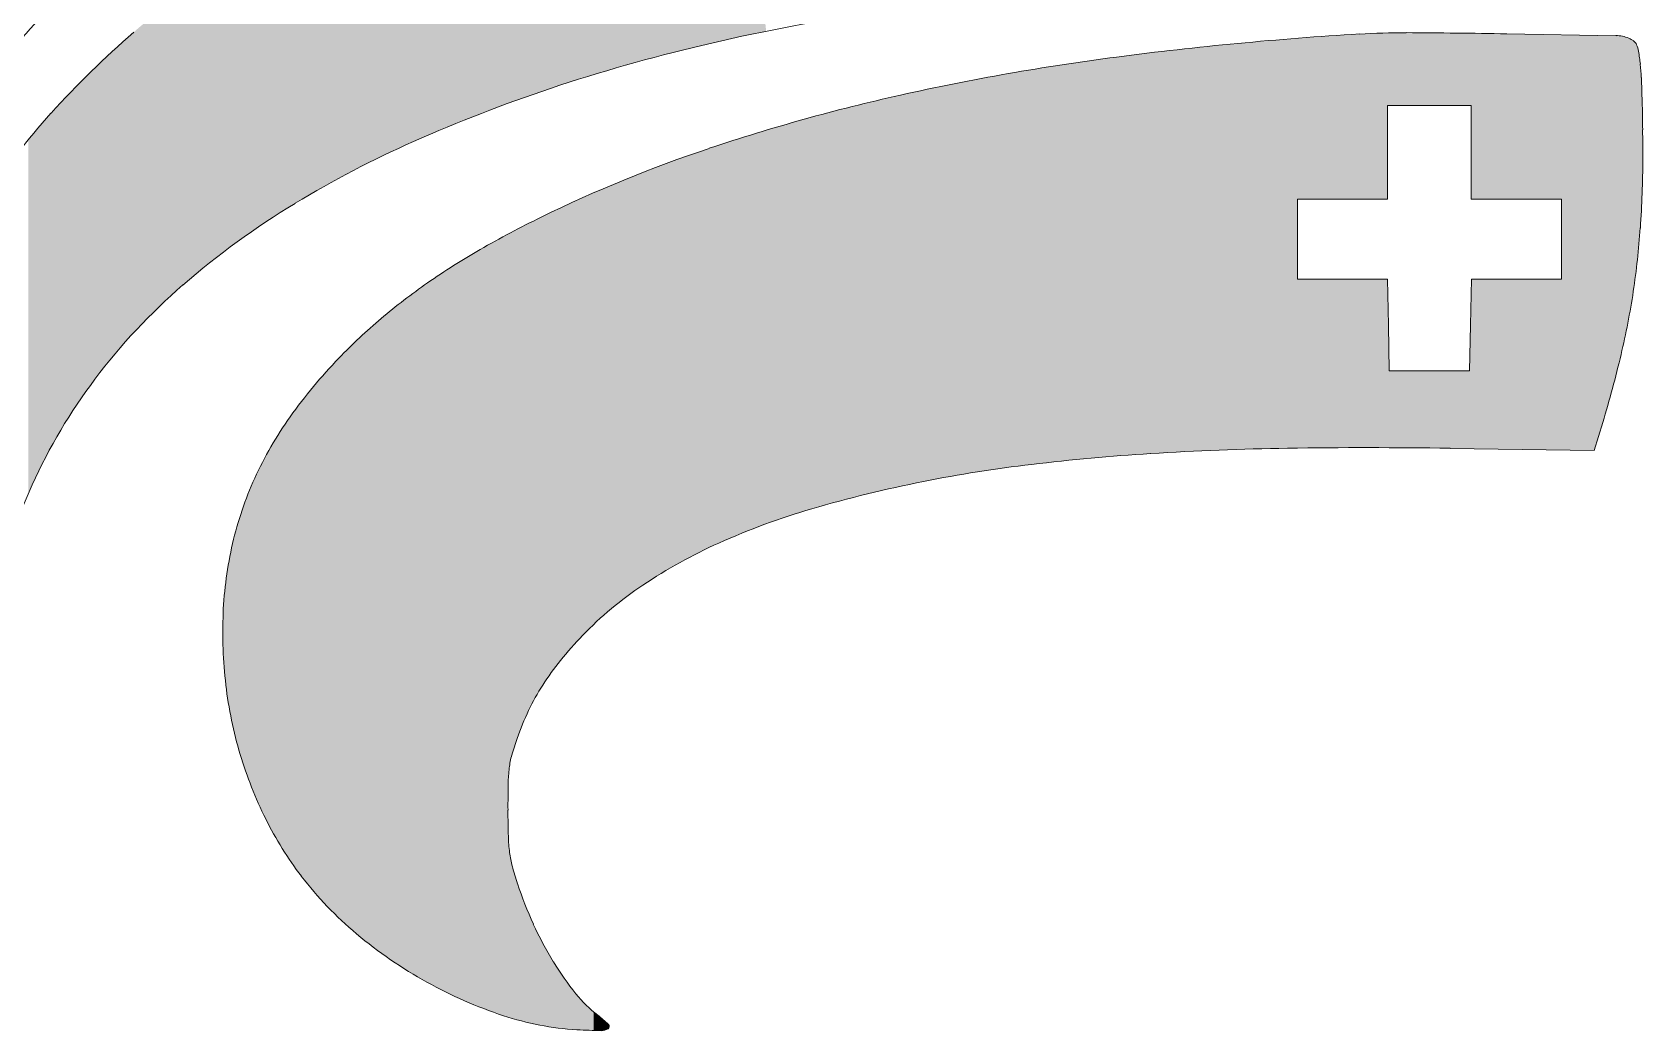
# Model space of a CAD drawing. Extents: x -1907 to 937, y -179 to 966.
# Drawn here: x 414.23 to 425.84, y 100.52 to 107.71 of the extents above; entities that cross this region are included whole.
import ezdxf

# ---------------------------------------------------------------- set-up
doc = ezdxf.new("R2010")
doc.units = 0
doc.layers.get('0').update_dxf_attribs({"lineweight": 13})
doc.layers.add('G-XREF-____-OTLN', color=7, linetype='Continuous', lineweight=13)

# ---------------------------------------------------------------- blocks, each defined once
blk = doc.blocks.new('Blockreferenz-A0UJ280QXE')
at = {"layer": 'G-XREF-____-OTLN', "color": 242, "linetype": 'ByBlock', "lineweight": -2, "ltscale": 0.13, "true_color": 0xe50029}
for p, q in [((425.644, 107.689), (424.855, 107.703)), ((423.998, 106.512), (423.998, 107.186)), ((423.998, 107.186), (424.6, 107.186)), ((424.6, 107.186), (424.6, 106.512)), ((423.348, 105.935), (423.348, 106.512)), ((423.348, 106.512), (423.998, 106.512)), ((424.6, 106.512), (425.25, 106.512)), ((425.25, 106.512), (425.25, 105.935)), ((423.997, 105.935), (423.348, 105.935)), ((424.004, 105.604), (423.997, 105.935)), ((424.601, 105.935), (424.595, 105.604)), ((425.25, 105.935), (424.601, 105.935)), ((424.01, 105.273), (424.004, 105.604)), ((424.595, 105.604), (424.588, 105.273)), ((424.588, 105.273), (424.01, 105.273)), ((425.487, 104.7), (425.548, 104.902)), ((424.448, 104.715), (425.487, 104.7))]:
    blk.add_line(p, q, dxfattribs=at)
for centre, major_axis, end_param in [((420.1, 102.46), (-5.587, 5.594), 0.088022), ((422.517, 92.941), (-2.298, 14.905), 0.078662), ((419.567, 102.42), (-4.606, 5.294), 0.118933), ((421.947, 95.359), (-2.892, 12.26), 0.090029), ((425.405, 81.492), (-1.611, 26.21), 0.066962), ((424.098, 102.749), (0.033, 4.961), 0.068077), ((423.578, 24.891), (1.278, 82.812), 0.008744), ((425.639, 107.425), (0.096, 0.247), 0.353791), ((425.685, 107.542), (0.086, 0.109), 0.296432), ((425.726, 107.595), (0.0657, 0.029), 0.486077), ((425.623, 107.549), (0.183, 0.029), 0.25932), ((424.246, 90.472), (-2.202, 17.063), 0.091924), ((423.385, 107.194), (2.434, 0.289), 0.039211), ((424.615, 107.34), (1.211, 0.049), 0.077794), ((413.709, 106.901), (12.123, 0.314), 0.014336), ((421.452, 96.845), (-3.487, 10.464), 0.09603), ((423.552, 93.57), (-3.066, 13.691), 0.102026), ((412.598, 106.872), (13.238, 0.139), 0.015372), ((417.888, 103.94), (-3.523, 3.19), 0.159272), ((420.044, 100.019), (-3.066, 6.908), 0.127481), ((410.788, 106.853), (15.048, -0.052), 0.013964), ((422.226, 97.541), (-3.118, 9.336), 0.133067), ((418.135, 106.828), (7.684, -0.525), 0.064722), ((419.201, 101.408), (-3.077, 5.073), 0.168728), ((421.268, 99.497), (-3.371, 6.884), 0.064878), ((420.259, 106.683), (5.509, -0.836), 0.082496), ((419.983, 101.74), (-2.525, 4.408), 0.088302), ((418.217, 102.544), (-2.901, 3.349), 0.210015), ((419.628, 102.249), (-2.549, 3.659), 0.094666), ((420.176, 106.695), (5.504, -1.303), 0.081817), ((419.517, 102.381), (-2.772, 3.27), 0.097501), ((417.702, 107.281), (7.846, -2.379), 0.061943), ((419.018, 102.865), (-2.578, 2.5), 0.153205), ((417.87, 102.806), (-3.188, 2.408), 0.222044), ((418.272, 103.393), (-2.184, 1.549), 0.190919), ((423.561, 84.52), (-0.285, 20.196), 0.048854), ((423.841, 64.728), (0.607, 39.988), 0.029303), ((422.707, 94.013), (-1.275, 10.587), 0.074), ((423.243, 89.565), (-0.953, 15.113), 0.056892), ((418.121, 103.462), (-2.288, 1.038), 0.197675), ((422.428, 95.435), (-1.775, 9.041), 0.089961), ((417.728, 102.87), (-3.499, 1.583), 0.228762), ((421.276, 99.385), (-1.428, 4.895), 0.140087), ((418.352, 103.408), (-2.678, 0.622), 0.184764), ((420.764, 100.518), (-1.586, 3.515), 0.162347), ((420.075, 101.556), (-1.444, 2.174), 0.217489), ((418.78, 103.39), (-3.174, 0.138), 0.163181), ((420.234, 101.403), (-2.038, 1.964), 0.085287), ((419.504, 101.995), (-1.468, 1.191), 0.115396), ((418.633, 103.372), (-3.008, -0.362), 0.169087), ((419.376, 102.077), (-1.467, 0.933), 0.120803), ((419.595, 101.972), (-1.788, 0.854), 0.109533), ((419.534, 101.993), (-1.81, 0.632), 0.06541), ((418.503, 103.334), (-2.774, -0.824), 0.17308), ((418.329, 102.328), (-0.643, 0.178), 0.143786), ((418.696, 102.281), (-1.028, 0.131), 0.107506), ((425.961, 102.14), (-8.301, 0.16), 0.02322), ((418.203, 103.184), (-2.29, -1.14), 0.189849), ((425.208, 102.137), (-7.55, -0.029), 0.025076), ((418.82, 101.952), (-1.159, -0.034), 0.100083), ((418.458, 101.905), (-0.788, -0.102), 0.127936), ((419.74, 102.242), (-2.05, -0.539), 0.061491), ((418.205, 103.186), (-2.036, -1.553), 0.225293), ((420.369, 102.45), (-2.642, -0.871), 0.11261), ((418.684, 103.761), (-2.117, -2.545), 0.185886), ((420.253, 102.396), (-2.412, -1.109), 0.116643), ((419.897, 102.179), (-1.91, -1.165), 0.125023), ((418.625, 103.655), (-1.551, -2.786), 0.189091), ((418.853, 101.347), (-0.705, -0.562), 0.246428), ((418.277, 102.602), (-0.652, -1.975), 0.260451), ((418.487, 106.192), (-0.331, -5.666), 0.030819), ((417.785, 99.947), (0.598, 0.617), 0.118417), ((418.333, 100.602), (-0.0023, -0.0834), 0.632312), ((418.369, 100.549), (0.0111, -0.016), 1.766833)]:
    blk.add_ellipse(centre, major_axis=major_axis, ratio=1, start_param=0, end_param=end_param, dxfattribs=at)
for points in [[(419.017, 107.61), (418.835, 109.775), (419.017, 109.83)], [(419.055, 107.619), (419.017, 109.83), (419.055, 109.842)], [(419.017, 107.61), (419.017, 109.83), (419.055, 107.619)], [(419.266, 107.667), (419.055, 109.842), (419.266, 109.902)], [(419.055, 107.619), (419.055, 109.842), (419.266, 107.667)], [(419.287, 107.672), (419.266, 109.902), (419.287, 109.908)], [(419.266, 107.667), (419.266, 109.902), (419.287, 107.672)], [(419.287, 107.672), (419.287, 109.908), (419.519, 107.721)], [(418.616, 107.507), (418.522, 109.673), (418.616, 109.704)], [(418.768, 107.547), (418.616, 109.704), (418.768, 109.754)], [(418.616, 107.507), (418.616, 109.704), (418.768, 107.547)], [(418.835, 107.565), (418.768, 109.754), (418.835, 109.775)], [(418.768, 107.547), (418.768, 109.754), (418.835, 107.565)], [(418.835, 107.565), (418.835, 109.775), (419.017, 107.61)], [(418.276, 107.408), (418.181, 109.553), (418.276, 109.588)], [(418.398, 107.445), (418.276, 109.588), (418.398, 109.63)], [(418.276, 107.408), (418.276, 109.588), (418.398, 107.445)], [(418.522, 107.48), (418.398, 109.63), (418.522, 109.673)], [(418.398, 107.445), (418.398, 109.63), (418.522, 107.48)], [(418.522, 107.48), (418.522, 109.673), (418.616, 107.507)], [(417.965, 107.31), (417.798, 109.408), (417.965, 109.472)], [(418.033, 107.331), (417.965, 109.472), (418.033, 109.499)], [(417.965, 107.31), (417.965, 109.472), (418.033, 107.331)], [(418.181, 107.379), (418.033, 109.499), (418.181, 109.553)], [(418.033, 107.331), (418.033, 109.499), (418.181, 107.379)], [(418.181, 107.379), (418.181, 109.553), (418.276, 107.408)], [(417.632, 107.193), (417.568, 109.313), (417.632, 109.339)], [(417.791, 107.25), (417.632, 109.339), (417.791, 109.405)], [(417.632, 107.193), (417.632, 109.339), (417.791, 107.25)], [(417.798, 107.252), (417.791, 109.405), (417.798, 109.408)], [(417.791, 107.25), (417.791, 109.405), (417.798, 107.252)], [(417.798, 107.252), (417.798, 109.408), (417.965, 107.31)], [(417.467, 107.13), (417.347, 109.216), (417.467, 109.269)], [(417.568, 107.168), (417.467, 109.269), (417.568, 109.313)], [(417.467, 107.13), (417.467, 109.269), (417.568, 107.168)], [(417.568, 107.168), (417.568, 109.313), (417.632, 107.193)], [(417.129, 106.993), (416.978, 109.04), (417.129, 109.115)], [(417.14, 106.997), (417.129, 109.115), (417.14, 109.12)], [(417.129, 106.993), (417.129, 109.115), (417.14, 106.997)], [(417.303, 107.065), (417.14, 109.12), (417.303, 109.196)], [(417.14, 106.997), (417.14, 109.12), (417.303, 107.065)], [(417.347, 107.083), (417.303, 109.196), (417.347, 109.216)], [(417.303, 107.065), (417.303, 109.196), (417.347, 107.083)], [(417.347, 107.083), (417.347, 109.216), (417.467, 107.13)], [(416.913, 106.898), (416.832, 108.966), (416.913, 109.008)], [(416.978, 106.927), (416.913, 109.008), (416.978, 109.04)], [(416.913, 106.898), (416.913, 109.008), (416.978, 106.927)], [(416.978, 106.927), (416.978, 109.04), (417.129, 106.993)], [(416.687, 106.791), (416.544, 108.811), (416.687, 108.89)], [(416.7, 106.797), (416.687, 108.89), (416.7, 108.897)], [(416.687, 106.791), (416.687, 108.89), (416.7, 106.797)], [(416.832, 106.86), (416.7, 108.897), (416.832, 108.966)], [(416.7, 106.797), (416.7, 108.897), (416.832, 106.86)], [(416.832, 106.86), (416.832, 108.966), (416.913, 106.898)], [(416.489, 106.688), (416.402, 108.731), (416.489, 108.781)], [(416.544, 106.718), (416.489, 108.781), (416.544, 108.811)], [(416.489, 106.688), (416.489, 108.781), (416.544, 106.718)], [(416.544, 106.718), (416.544, 108.811), (416.687, 106.791)], [(416.262, 106.563), (416.157, 108.585), (416.262, 108.648)], [(416.322, 106.597), (416.262, 108.648), (416.322, 108.684)], [(416.262, 106.563), (416.262, 108.648), (416.322, 106.597)], [(416.402, 106.642), (416.322, 108.684), (416.402, 108.731)], [(416.322, 106.597), (416.322, 108.684), (416.402, 106.642)], [(416.402, 106.642), (416.402, 108.731), (416.489, 106.688)], [(416.124, 106.481), (415.994, 108.483), (416.124, 108.564)], [(416.157, 106.501), (416.124, 108.564), (416.157, 108.585)], [(416.124, 106.481), (416.124, 108.564), (416.157, 106.501)], [(416.157, 106.501), (416.157, 108.585), (416.262, 106.563)], [(415.983, 106.393), (415.844, 108.384), (415.983, 108.475)], [(415.994, 106.4), (415.983, 108.475), (415.994, 108.483)], [(415.983, 106.393), (415.983, 108.475), (415.994, 106.4)], [(415.994, 106.4), (415.994, 108.483), (416.124, 106.481)], [(415.833, 106.293), (415.708, 108.292), (415.833, 108.377)], [(415.844, 106.3), (415.833, 108.377), (415.844, 108.384)], [(415.833, 106.293), (415.833, 108.377), (415.844, 106.3)], [(415.844, 106.3), (415.844, 108.384), (415.983, 106.393)], [(415.551, 106.085), (415.444, 108.103), (415.551, 108.182)], [(415.574, 106.104), (415.551, 108.182), (415.574, 108.199)], [(415.551, 106.085), (415.551, 108.182), (415.574, 106.104)], [(415.674, 106.179), (415.574, 108.199), (415.674, 108.269)], [(415.574, 106.104), (415.574, 108.199), (415.674, 106.179)], [(415.708, 106.204), (415.674, 108.269), (415.708, 108.292)], [(415.674, 106.179), (415.674, 108.269), (415.708, 106.204)], [(415.708, 106.204), (415.708, 108.292), (415.833, 106.293)], [(415.429, 105.988), (415.316, 108.006), (415.429, 108.093)], [(415.444, 106), (415.429, 108.093), (415.444, 108.103)], [(415.429, 105.988), (415.429, 108.093), (415.444, 106)], [(415.444, 106), (415.444, 108.103), (415.551, 106.085)], [(415.31, 105.887), (415.201, 107.915), (415.31, 108.001)], [(415.316, 105.893), (415.31, 108.001), (415.316, 108.006)], [(415.31, 105.887), (415.31, 108.001), (415.316, 105.893)], [(415.316, 105.893), (415.316, 108.006), (415.429, 105.988)], [(415.191, 105.78), (415.089, 107.823), (415.191, 107.908)], [(415.201, 105.789), (415.191, 107.908), (415.201, 107.915)], [(415.191, 105.78), (415.191, 107.908), (415.201, 105.789)], [(415.201, 105.789), (415.201, 107.915), (415.31, 105.887)], [(414.961, 105.547), (414.877, 107.64), (414.961, 107.714)], [(414.981, 105.57), (414.961, 107.714), (414.981, 107.732)], [(414.961, 105.547), (414.961, 107.714), (414.981, 105.57)], [(415.075, 105.667), (414.981, 107.732), (415.075, 107.812)], [(414.981, 105.57), (414.981, 107.732), (415.075, 105.667)], [(415.089, 105.681), (415.075, 107.812), (415.089, 107.823)], [(415.075, 105.667), (415.075, 107.812), (415.089, 105.681)], [(415.089, 105.681), (415.089, 107.823), (415.191, 105.78)], [(414.856, 105.43), (414.777, 107.549), (414.856, 107.622)], [(414.877, 105.455), (414.856, 107.622), (414.877, 107.64)], [(414.856, 105.43), (414.856, 107.622), (414.877, 105.455)], [(414.877, 105.455), (414.877, 107.64), (414.961, 105.547)], [(422.618, 104.696), (422.48, 107.587), (422.618, 107.602)], [(422.917, 104.708), (422.618, 107.602), (422.917, 107.633)], [(422.618, 104.696), (422.618, 107.602), (422.917, 104.708)], [(422.947, 104.709), (422.917, 107.633), (422.947, 107.635)], [(422.917, 104.708), (422.917, 107.633), (422.947, 104.709)], [(423.276, 104.716), (422.947, 107.635), (423.276, 107.664)], [(422.947, 104.709), (422.947, 107.635), (423.276, 104.716)], [(423.348, 106.512), (423.276, 107.664), (423.348, 107.67)], [(423.276, 104.716), (423.276, 107.664), (423.348, 104.716)], [(423.348, 104.716), (423.276, 107.664), (423.348, 105.935)], [(423.348, 105.935), (423.276, 107.664), (423.348, 106.512)], [(423.355, 106.512), (423.348, 107.67), (423.355, 107.671)], [(423.348, 106.512), (423.348, 107.67), (423.355, 106.512)], [(423.794, 106.512), (423.355, 107.671), (423.794, 107.701)], [(423.355, 106.512), (423.355, 107.671), (423.794, 106.512)], [(423.878, 106.512), (423.794, 107.701), (423.878, 107.706)], [(423.794, 106.512), (423.794, 107.701), (423.878, 106.512)], [(423.962, 106.512), (423.878, 107.706), (423.962, 107.709)], [(423.878, 106.512), (423.878, 107.706), (423.962, 106.512)], [(423.998, 107.186), (423.962, 107.709), (423.998, 107.71)], [(423.962, 106.512), (423.962, 107.709), (423.998, 106.512)], [(423.998, 106.512), (423.962, 107.709), (423.998, 107.186)], [(423.998, 107.186), (423.998, 107.71), (424.047, 107.186)], [(424.047, 107.186), (423.998, 107.71), (424.047, 107.71)], [(424.131, 107.186), (424.047, 107.71), (424.131, 107.711)], [(424.047, 107.186), (424.047, 107.71), (424.131, 107.186)], [(424.131, 107.186), (424.131, 107.711), (424.493, 107.186)], [(424.493, 107.186), (424.131, 107.711), (424.493, 107.707)], [(424.493, 107.186), (424.493, 107.707), (424.6, 107.186)], [(424.6, 107.186), (424.493, 107.707), (424.6, 107.706)], [(424.6, 107.186), (424.6, 107.706), (424.855, 106.512)], [(424.855, 106.512), (424.6, 107.706), (424.855, 107.703)], [(424.855, 106.512), (424.855, 107.703), (425.25, 106.512)], [(425.25, 106.512), (424.855, 107.703), (425.25, 107.696)], [(425.25, 106.512), (425.25, 107.696), (425.487, 104.7)], [(425.487, 104.7), (425.25, 107.696), (425.487, 107.692)], [(425.487, 104.7), (425.487, 107.692), (425.548, 104.902)], [(425.548, 104.902), (425.487, 107.692), (425.548, 107.691)], [(425.548, 104.902), (425.548, 107.691), (425.584, 105.024)], [(425.584, 105.024), (425.548, 107.691), (425.584, 107.69)], [(425.584, 105.024), (425.584, 107.69), (425.618, 105.146)], [(425.618, 105.146), (425.584, 107.69), (425.618, 107.69)], [(425.618, 105.146), (425.618, 107.69), (425.644, 105.245)], [(425.644, 105.245), (425.618, 107.69), (425.644, 107.689)], [(425.644, 105.245), (425.644, 107.689), (425.65, 105.269)], [(425.65, 105.269), (425.644, 107.689), (425.65, 107.689)], [(425.65, 105.269), (425.65, 107.689), (425.659, 105.307)], [(425.659, 105.307), (425.65, 107.689), (425.659, 107.689)], [(425.659, 105.307), (425.659, 107.689), (425.675, 105.371)], [(425.675, 105.371), (425.659, 107.689), (425.675, 107.687)], [(425.675, 105.371), (425.675, 107.687), (425.68, 105.392)], [(425.68, 105.392), (425.675, 107.687), (425.68, 107.686)], [(425.68, 105.392), (425.68, 107.686), (425.69, 105.436)], [(425.69, 105.436), (425.68, 107.686), (425.69, 107.685)], [(425.69, 105.436), (425.69, 107.685), (425.701, 105.483)], [(425.701, 105.483), (425.69, 107.685), (425.701, 107.682)], [(425.701, 105.483), (425.701, 107.682), (425.705, 105.505)], [(425.705, 105.505), (425.701, 107.682), (425.705, 107.681)], [(425.705, 105.505), (425.705, 107.681), (425.72, 105.573)], [(425.72, 105.573), (425.705, 107.681), (425.72, 107.677)], [(425.72, 105.573), (425.72, 107.677), (425.72, 105.576)], [(425.72, 105.576), (425.72, 107.677), (425.72, 107.677)], [(425.72, 105.576), (425.72, 107.677), (425.735, 105.652)], [(425.735, 105.652), (425.72, 107.677), (425.735, 107.671)], [(425.735, 105.652), (425.735, 107.671), (425.738, 105.664)], [(425.738, 105.664), (425.735, 107.671), (425.738, 107.67)], [(425.738, 105.664), (425.738, 107.67), (425.742, 105.686)], [(425.742, 105.686), (425.738, 107.67), (425.742, 107.669)], [(425.742, 105.686), (425.742, 107.669), (425.748, 105.721)], [(425.748, 105.721), (425.742, 107.669), (425.748, 107.666)], [(425.748, 105.721), (425.748, 107.666), (425.754, 105.755)], [(425.754, 105.755), (425.748, 107.666), (425.754, 107.663)], [(425.754, 105.755), (425.754, 107.663), (425.754, 105.755)], [(425.754, 105.755), (425.754, 107.663), (425.754, 107.663)], [(425.754, 105.755), (425.754, 107.663), (425.76, 105.792)], [(425.76, 105.792), (425.754, 107.663), (425.76, 107.659)], [(425.76, 105.792), (425.76, 107.659), (425.765, 105.828)], [(425.765, 105.828), (425.76, 107.659), (425.765, 107.655)], [(425.765, 105.828), (425.765, 107.655), (425.768, 105.846)], [(425.768, 105.846), (425.765, 107.655), (425.768, 107.653)], [(425.768, 105.846), (425.768, 107.653), (425.771, 105.864)], [(425.771, 105.864), (425.768, 107.653), (425.771, 107.651)], [(425.771, 105.864), (425.771, 107.651), (425.775, 105.895)], [(425.775, 105.895), (425.771, 107.651), (425.775, 107.647)], [(425.775, 105.895), (425.775, 107.647), (425.779, 105.923)], [(425.779, 105.923), (425.775, 107.647), (425.779, 107.643)], [(425.779, 105.923), (425.779, 107.643), (425.781, 105.937)], [(425.781, 105.937), (425.779, 107.643), (425.781, 107.641)], [(425.781, 105.937), (425.781, 107.641), (425.783, 105.951)], [(425.783, 105.951), (425.781, 107.641), (425.783, 107.639)], [(425.783, 105.951), (425.783, 107.639), (425.786, 105.977)], [(425.786, 105.977), (425.783, 107.639), (425.786, 107.634)], [(425.786, 105.977), (425.786, 107.634), (425.789, 106.001)], [(425.789, 106.001), (425.786, 107.634), (425.789, 107.629)], [(425.789, 106.001), (425.789, 107.629), (425.792, 106.021)], [(425.792, 106.021), (425.789, 107.629), (425.792, 107.624)], [(425.792, 106.021), (425.792, 107.624), (425.793, 106.029)], [(425.793, 106.029), (425.792, 107.624), (425.793, 107.621)], [(425.793, 106.029), (425.793, 107.621), (425.795, 106.048)], [(425.795, 106.048), (425.793, 107.621), (425.795, 107.616)], [(425.795, 106.048), (425.795, 107.616), (425.798, 106.073)], [(425.798, 106.073), (425.795, 107.616), (425.798, 107.609)], [(425.798, 106.073), (425.798, 107.609), (425.8, 106.095)], [(425.8, 106.095), (425.798, 107.609), (425.8, 107.601)], [(425.8, 106.095), (425.8, 107.601), (425.802, 106.114)], [(425.802, 106.114), (425.8, 107.601), (425.802, 107.593)], [(414.754, 105.307), (414.682, 107.458), (414.754, 107.527)], [(414.777, 105.336), (414.754, 107.527), (414.777, 107.549)], [(414.754, 105.307), (414.754, 107.527), (414.777, 105.336)], [(414.777, 105.336), (414.777, 107.549), (414.856, 105.43)], [(421.717, 104.631), (421.432, 107.445), (421.717, 107.489)], [(421.73, 104.632), (421.717, 107.489), (421.73, 107.492)], [(421.717, 104.631), (421.717, 107.489), (421.73, 104.632)], [(422.003, 104.657), (421.73, 107.492), (422.003, 107.529)], [(421.73, 104.632), (421.73, 107.492), (422.003, 104.657)], [(422.044, 104.66), (422.003, 107.529), (422.044, 107.535)], [(422.003, 104.657), (422.003, 107.529), (422.044, 104.66)], [(422.29, 104.678), (422.044, 107.535), (422.29, 107.565)], [(422.044, 104.66), (422.044, 107.535), (422.29, 104.678)], [(422.48, 104.688), (422.29, 107.565), (422.48, 107.587)], [(422.29, 104.678), (422.29, 107.565), (422.48, 104.688)], [(422.48, 104.688), (422.48, 107.587), (422.618, 104.696)], [(425.802, 106.114), (425.802, 107.593), (425.803, 106.12)], [(425.803, 106.12), (425.802, 107.593), (425.803, 107.591)], [(425.803, 106.12), (425.803, 107.591), (425.804, 106.132)], [(425.804, 106.132), (425.803, 107.591), (425.804, 107.586)], [(425.804, 106.132), (425.804, 107.586), (425.806, 106.148)], [(425.806, 106.148), (425.804, 107.586), (425.806, 107.578)], [(425.806, 106.148), (425.806, 107.578), (425.811, 106.212)], [(425.811, 106.212), (425.806, 107.578), (425.811, 107.538)], [(425.811, 106.212), (425.811, 107.538), (425.813, 106.226)], [(425.813, 106.226), (425.811, 107.538), (425.813, 107.53)], [(425.813, 106.226), (425.813, 107.53), (425.819, 106.303)], [(425.819, 106.303), (425.813, 107.53), (425.819, 107.484)], [(425.819, 106.303), (425.819, 107.484), (425.819, 106.307)], [(425.819, 106.307), (425.819, 107.484), (425.819, 107.483)], [(425.819, 106.307), (425.819, 107.483), (425.821, 106.349)], [(425.821, 106.349), (425.819, 107.483), (425.821, 107.459)], [(414.595, 105.095), (414.556, 107.333), (414.595, 107.372)], [(414.654, 105.176), (414.595, 107.372), (414.654, 107.431)], [(414.595, 105.095), (414.595, 107.372), (414.654, 105.176)], [(414.682, 105.214), (414.654, 107.431), (414.682, 107.458)], [(414.654, 105.176), (414.654, 107.431), (414.682, 105.214)], [(414.682, 105.214), (414.682, 107.458), (414.754, 105.307)], [(421.041, 104.545), (420.847, 107.337), (421.041, 107.375)], [(421.106, 104.555), (421.041, 107.375), (421.106, 107.388)], [(421.041, 104.545), (421.041, 107.375), (421.106, 104.555)], [(421.236, 104.574), (421.106, 107.388), (421.236, 107.41)], [(421.106, 104.555), (421.106, 107.388), (421.236, 104.574)], [(421.418, 104.597), (421.236, 107.41), (421.418, 107.442)], [(421.236, 104.574), (421.236, 107.41), (421.418, 104.597)], [(421.432, 104.599), (421.418, 107.442), (421.432, 107.445)], [(421.418, 104.597), (421.418, 107.442), (421.432, 104.599)], [(421.432, 104.599), (421.432, 107.445), (421.717, 104.631)], [(425.821, 106.349), (425.821, 107.459), (425.823, 106.384)], [(425.823, 106.384), (425.821, 107.459), (425.823, 107.436)], [(425.823, 106.384), (425.823, 107.436), (425.825, 106.411)], [(425.825, 106.411), (425.823, 107.436), (425.825, 107.412)], [(425.825, 106.411), (425.825, 107.412), (425.826, 106.428)], [(425.826, 106.428), (425.825, 107.412), (425.826, 107.392)], [(425.826, 106.428), (425.826, 107.392), (425.826, 106.432)], [(425.826, 106.432), (425.826, 107.392), (425.826, 107.389)], [(425.826, 106.432), (425.826, 107.389), (425.829, 106.504)], [(425.829, 106.504), (425.826, 107.389), (425.829, 107.302)], [(414.512, 104.972), (414.459, 107.232), (414.512, 107.288)], [(414.556, 105.036), (414.512, 107.288), (414.556, 107.333)], [(414.512, 104.972), (414.512, 107.288), (414.556, 105.036)], [(414.556, 105.036), (414.556, 107.333), (414.595, 105.095)], [(420.487, 104.442), (420.329, 107.224), (420.487, 107.261)], [(420.49, 104.443), (420.487, 107.261), (420.49, 107.262)], [(420.487, 104.442), (420.487, 107.261), (420.49, 104.443)], [(420.653, 104.476), (420.49, 107.262), (420.653, 107.296)], [(420.49, 104.443), (420.49, 107.262), (420.653, 104.476)], [(420.796, 104.503), (420.653, 107.296), (420.796, 107.327)], [(420.653, 104.476), (420.653, 107.296), (420.796, 104.503)], [(420.847, 104.512), (420.796, 107.327), (420.847, 107.337)], [(420.796, 104.503), (420.796, 107.327), (420.847, 104.512)], [(420.847, 104.512), (420.847, 107.337), (421.041, 104.545)], [(425.829, 106.504), (425.829, 107.302), (425.831, 106.552)], [(425.831, 106.552), (425.829, 107.302), (425.831, 107.23)], [(414.434, 104.846), (414.365, 107.13), (414.434, 107.206)], [(414.459, 104.886), (414.434, 107.206), (414.459, 107.232)], [(414.434, 104.846), (414.434, 107.206), (414.459, 104.886)], [(414.459, 104.886), (414.459, 107.232), (414.512, 104.972)], [(420.007, 104.325), (419.848, 107.101), (420.007, 107.144)], [(420.023, 104.329), (420.007, 107.144), (420.023, 107.149)], [(420.007, 104.325), (420.007, 107.144), (420.023, 104.329)], [(420.168, 104.367), (420.023, 107.149), (420.168, 107.185)], [(420.023, 104.329), (420.023, 107.149), (420.168, 104.367)], [(420.254, 104.388), (420.168, 107.185), (420.254, 107.207)], [(420.168, 104.367), (420.168, 107.185), (420.254, 104.388)], [(420.329, 104.406), (420.254, 107.207), (420.329, 107.224)], [(420.254, 104.388), (420.254, 107.207), (420.329, 104.406)], [(420.329, 104.406), (420.329, 107.224), (420.487, 104.442)], [(424.6, 106.512), (424.6, 107.186), (424.855, 106.512)], [(425.831, 106.552), (425.831, 107.23), (425.832, 106.568)], [(425.832, 106.568), (425.831, 107.23), (425.832, 107.215)], [(425.832, 106.568), (425.832, 107.215), (425.834, 106.649)], [(425.834, 106.649), (425.832, 107.215), (425.834, 107.113)], [(414.281, 104.562), (414.23, 106.974), (414.281, 107.036)], [(414.293, 104.586), (414.281, 107.036), (414.293, 107.049)], [(414.281, 104.562), (414.281, 107.036), (414.293, 104.586)], [(414.361, 104.718), (414.293, 107.049), (414.361, 107.126)], [(414.293, 104.586), (414.293, 107.049), (414.361, 104.718)], [(414.365, 104.724), (414.361, 107.126), (414.365, 107.13)], [(414.361, 104.718), (414.361, 107.126), (414.365, 104.724)], [(414.365, 104.724), (414.365, 107.13), (414.434, 104.846)], [(419.563, 104.188), (419.509, 107.004), (419.563, 107.021)], [(419.621, 104.208), (419.563, 107.021), (419.621, 107.037)], [(419.563, 104.188), (419.563, 107.021), (419.621, 104.208)], [(419.734, 104.245), (419.621, 107.037), (419.734, 107.07)], [(419.621, 104.208), (419.621, 107.037), (419.734, 104.245)], [(419.792, 104.263), (419.734, 107.07), (419.792, 107.087)], [(419.734, 104.245), (419.734, 107.07), (419.792, 104.263)], [(419.848, 104.28), (419.792, 107.087), (419.848, 107.101)], [(419.792, 104.263), (419.792, 107.087), (419.848, 104.28)], [(419.848, 104.28), (419.848, 107.101), (420.007, 104.325)], [(425.834, 106.649), (425.834, 107.113), (425.835, 106.677)], [(425.835, 106.677), (425.834, 107.113), (425.835, 107.06)], [(425.835, 106.677), (425.835, 107.06), (425.836, 106.737)], [(425.836, 106.737), (425.835, 107.06), (425.836, 107.011)], [(414.23, 104.453), (414.201, 106.939), (414.23, 106.974)], [(414.201, 104.385), (414.201, 106.939), (414.23, 104.453)], [(414.23, 104.453), (414.23, 106.974), (414.281, 104.562)], [(419.287, 104.08), (419.178, 106.9), (419.287, 106.935)], [(419.335, 104.1), (419.287, 106.935), (419.335, 106.951)], [(419.287, 104.08), (419.287, 106.935), (419.335, 104.1)], [(419.398, 104.126), (419.335, 106.951), (419.398, 106.97)], [(419.335, 104.1), (419.335, 106.951), (419.398, 104.126)], [(419.509, 104.168), (419.398, 106.97), (419.509, 107.004)], [(419.398, 104.126), (419.398, 106.97), (419.509, 104.168)], [(419.509, 104.168), (419.509, 107.004), (419.563, 104.188)], [(425.836, 106.737), (425.836, 107.011), (425.836, 106.801)], [(425.836, 106.801), (425.836, 107.011), (425.836, 106.906)], [(425.836, 106.801), (425.836, 106.906), (425.836, 106.801)], [(418.899, 103.893), (418.808, 106.771), (418.899, 106.805)], [(418.902, 103.894), (418.899, 106.805), (418.902, 106.806)], [(418.899, 103.893), (418.899, 106.805), (418.902, 103.894)], [(418.99, 103.942), (418.902, 106.806), (418.99, 106.837)], [(418.902, 103.894), (418.902, 106.806), (418.99, 103.942)], [(419.084, 103.989), (418.99, 106.837), (419.084, 106.869)], [(418.99, 103.942), (418.99, 106.837), (419.084, 103.989)], [(419.108, 104), (419.084, 106.869), (419.108, 106.877)], [(419.084, 103.989), (419.084, 106.869), (419.108, 104)], [(419.178, 104.033), (419.108, 106.877), (419.178, 106.9)], [(419.108, 104), (419.108, 106.877), (419.178, 104.033)], [(419.178, 104.033), (419.178, 106.9), (419.287, 104.08)], [(418.553, 103.676), (418.494, 106.649), (418.553, 106.673)], [(418.631, 103.73), (418.553, 106.673), (418.631, 106.704)], [(418.553, 103.676), (418.553, 106.673), (418.631, 103.73)], [(418.697, 103.773), (418.631, 106.704), (418.697, 106.73)], [(418.631, 103.73), (418.631, 106.704), (418.697, 103.773)], [(418.719, 103.787), (418.697, 106.73), (418.719, 106.738)], [(418.697, 103.773), (418.697, 106.73), (418.719, 103.787)], [(418.808, 103.841), (418.719, 106.738), (418.808, 106.771)], [(418.719, 103.787), (418.719, 106.738), (418.808, 103.841)], [(418.808, 103.841), (418.808, 106.771), (418.899, 103.893)], [(418.293, 103.463), (418.263, 106.551), (418.293, 106.564)], [(418.332, 103.499), (418.293, 106.564), (418.332, 106.581)], [(418.293, 103.463), (418.293, 106.564), (418.332, 103.499)], [(418.404, 103.561), (418.332, 106.581), (418.404, 106.611)], [(418.332, 103.499), (418.332, 106.581), (418.404, 103.561)], [(418.477, 103.62), (418.404, 106.611), (418.477, 106.642)], [(418.404, 103.561), (418.404, 106.611), (418.477, 103.62)], [(418.494, 103.632), (418.477, 106.642), (418.494, 106.649)], [(418.477, 103.62), (418.477, 106.642), (418.494, 103.632)], [(418.494, 103.632), (418.494, 106.649), (418.553, 103.676)], [(418.013, 103.158), (417.991, 106.426), (418.013, 106.436)], [(418.036, 103.187), (418.013, 106.436), (418.036, 106.447)], [(418.013, 103.158), (418.013, 106.436), (418.036, 103.187)], [(418.067, 103.224), (418.036, 106.447), (418.067, 106.462)], [(418.036, 103.187), (418.036, 106.447), (418.067, 103.224)], [(418.094, 103.256), (418.067, 106.462), (418.094, 106.475)], [(418.067, 103.224), (418.067, 106.462), (418.094, 103.256)], [(418.098, 103.261), (418.094, 106.475), (418.098, 106.477)], [(418.094, 103.256), (418.094, 106.475), (418.098, 103.261)], [(418.13, 103.297), (418.098, 106.477), (418.13, 106.491)], [(418.098, 103.261), (418.098, 106.477), (418.13, 103.297)], [(418.163, 103.332), (418.13, 106.491), (418.163, 106.506)], [(418.13, 103.297), (418.13, 106.491), (418.163, 103.332)], [(418.196, 103.367), (418.163, 106.506), (418.196, 106.521)], [(418.163, 103.332), (418.163, 106.506), (418.196, 103.367)], [(418.263, 103.434), (418.196, 106.521), (418.263, 106.551)], [(418.196, 103.367), (418.196, 106.521), (418.263, 103.434)], [(418.263, 103.434), (418.263, 106.551), (418.293, 103.463)], [(425.25, 105.935), (425.25, 106.512), (425.487, 104.7)], [(417.777, 102.76), (417.763, 106.314), (417.777, 106.321)], [(417.786, 102.78), (417.777, 106.321), (417.786, 106.325)], [(417.777, 102.76), (417.777, 106.321), (417.786, 102.78)], [(417.792, 102.793), (417.786, 106.325), (417.792, 106.328)], [(417.786, 102.78), (417.786, 106.325), (417.792, 102.793)], [(417.807, 102.826), (417.792, 106.328), (417.807, 106.336)], [(417.792, 102.793), (417.792, 106.328), (417.807, 102.826)], [(417.822, 102.857), (417.807, 106.336), (417.822, 106.344)], [(417.807, 102.826), (417.807, 106.336), (417.822, 102.857)], [(417.838, 102.889), (417.822, 106.344), (417.838, 106.352)], [(417.822, 102.857), (417.822, 106.344), (417.838, 102.889)], [(417.855, 102.919), (417.838, 106.352), (417.855, 106.36)], [(417.838, 102.889), (417.838, 106.352), (417.855, 102.919)], [(417.872, 102.95), (417.855, 106.36), (417.872, 106.369)], [(417.855, 102.919), (417.855, 106.36), (417.872, 102.95)], [(417.89, 102.98), (417.872, 106.369), (417.89, 106.378)], [(417.872, 102.95), (417.872, 106.369), (417.89, 102.98)], [(417.897, 102.991), (417.89, 106.378), (417.897, 106.381)], [(417.89, 102.98), (417.89, 106.378), (417.897, 102.991)], [(417.909, 103.01), (417.897, 106.381), (417.909, 106.387)], [(417.897, 102.991), (417.897, 106.381), (417.909, 103.01)], [(417.928, 103.04), (417.909, 106.387), (417.928, 106.396)], [(417.909, 103.01), (417.909, 106.387), (417.928, 103.04)], [(417.949, 103.07), (417.928, 106.396), (417.949, 106.406)], [(417.928, 103.04), (417.928, 106.396), (417.949, 103.07)], [(417.97, 103.1), (417.949, 106.406), (417.97, 106.416)], [(417.949, 103.07), (417.949, 106.406), (417.97, 103.1)], [(417.991, 103.129), (417.97, 106.416), (417.991, 106.426)], [(417.97, 103.1), (417.97, 106.416), (417.991, 103.129)], [(417.991, 103.129), (417.991, 106.426), (418.013, 103.158)], [(417.566, 100.648), (417.53, 106.189), (417.566, 106.209)], [(417.625, 100.627), (417.566, 106.209), (417.625, 106.241)], [(417.566, 100.648), (417.566, 106.209), (417.625, 100.627)], [(417.658, 100.617), (417.625, 106.241), (417.658, 106.259)], [(417.625, 100.627), (417.625, 106.241), (417.658, 100.617)], [(417.66, 102.301), (417.658, 106.259), (417.66, 106.26)], [(417.658, 102.108), (417.658, 106.259), (417.658, 102.204)], [(417.658, 102.204), (417.658, 106.259), (417.658, 106.259)], [(417.658, 102.204), (417.658, 106.259), (417.66, 102.301)], [(417.66, 102.301), (417.66, 106.26), (417.66, 102.319)], [(417.66, 102.319), (417.66, 106.26), (417.66, 106.26)], [(417.66, 102.319), (417.66, 106.26), (417.661, 102.338)], [(417.661, 102.338), (417.66, 106.26), (417.661, 106.26)], [(417.662, 102.356), (417.661, 106.26), (417.662, 106.261)], [(417.661, 102.338), (417.661, 106.26), (417.662, 102.356)], [(417.664, 102.375), (417.662, 106.261), (417.664, 106.262)], [(417.662, 102.356), (417.662, 106.261), (417.664, 102.375)], [(417.666, 102.393), (417.664, 106.262), (417.666, 106.263)], [(417.664, 102.375), (417.664, 106.262), (417.666, 102.393)], [(417.668, 102.412), (417.666, 106.263), (417.668, 106.264)], [(417.666, 102.393), (417.666, 106.263), (417.668, 102.412)], [(417.67, 102.428), (417.668, 106.264), (417.67, 106.265)], [(417.668, 102.412), (417.668, 106.264), (417.67, 102.428)], [(417.673, 102.443), (417.67, 106.265), (417.673, 106.267)], [(417.67, 102.428), (417.67, 106.265), (417.673, 102.443)], [(417.675, 102.458), (417.673, 106.267), (417.675, 106.268)], [(417.673, 102.443), (417.673, 106.267), (417.675, 102.458)], [(417.675, 102.458), (417.675, 106.268), (417.676, 102.459)], [(417.676, 102.459), (417.675, 106.268), (417.676, 106.268)], [(417.679, 102.475), (417.676, 106.268), (417.679, 106.27)], [(417.676, 102.459), (417.676, 106.268), (417.679, 102.475)], [(417.683, 102.49), (417.679, 106.27), (417.683, 106.272)], [(417.679, 102.475), (417.679, 106.27), (417.683, 102.49)], [(417.687, 102.506), (417.683, 106.272), (417.687, 106.274)], [(417.683, 102.49), (417.683, 106.272), (417.687, 102.506)], [(417.695, 102.536), (417.687, 106.274), (417.695, 106.278)], [(417.687, 102.506), (417.687, 106.274), (417.695, 102.536)], [(417.705, 102.566), (417.695, 106.278), (417.705, 106.283)], [(417.695, 102.536), (417.695, 106.278), (417.705, 102.566)], [(417.714, 102.596), (417.705, 106.283), (417.714, 106.288)], [(417.705, 102.566), (417.705, 106.283), (417.714, 102.596)], [(417.724, 102.625), (417.714, 106.288), (417.724, 106.293)], [(417.714, 102.596), (417.714, 106.288), (417.724, 102.625)], [(417.736, 102.659), (417.724, 106.293), (417.736, 106.3)], [(417.724, 102.625), (417.724, 106.293), (417.736, 102.659)], [(417.749, 102.693), (417.736, 106.3), (417.749, 106.307)], [(417.736, 102.659), (417.736, 106.3), (417.749, 102.693)], [(417.763, 102.727), (417.749, 106.307), (417.763, 106.314)], [(417.749, 102.693), (417.749, 106.307), (417.763, 102.727)], [(417.763, 102.727), (417.763, 106.314), (417.777, 102.76)], [(417.38, 100.72), (417.344, 106.081), (417.38, 106.103)], [(417.437, 100.696), (417.38, 106.103), (417.437, 106.136)], [(417.38, 100.72), (417.38, 106.103), (417.437, 100.696)], [(417.458, 100.688), (417.437, 106.136), (417.458, 106.148)], [(417.437, 100.696), (417.437, 106.136), (417.458, 100.688)], [(417.53, 100.66), (417.458, 106.148), (417.53, 106.189)], [(417.458, 100.688), (417.458, 106.148), (417.53, 100.66)], [(417.53, 100.66), (417.53, 106.189), (417.566, 100.648)], [(417.228, 100.789), (417.163, 105.965), (417.228, 106.008)], [(417.253, 100.777), (417.228, 106.008), (417.253, 106.024)], [(417.228, 100.789), (417.228, 106.008), (417.253, 100.777)], [(417.304, 100.754), (417.253, 106.024), (417.304, 106.056)], [(417.253, 100.777), (417.253, 106.024), (417.304, 100.754)], [(417.344, 100.735), (417.304, 106.056), (417.344, 106.081)], [(417.304, 100.754), (417.304, 106.056), (417.344, 100.735)], [(417.344, 100.735), (417.344, 106.081), (417.38, 100.72)], [(417.01, 100.906), (416.985, 105.841), (417.01, 105.859)], [(417.074, 100.869), (417.01, 105.859), (417.074, 105.905)], [(417.01, 100.906), (417.01, 105.859), (417.074, 100.869)], [(417.079, 100.867), (417.074, 105.905), (417.079, 105.908)], [(417.074, 100.869), (417.074, 105.905), (417.079, 100.867)], [(417.153, 100.827), (417.079, 105.908), (417.153, 105.959)], [(417.079, 100.867), (417.079, 105.908), (417.153, 100.827)], [(417.163, 100.822), (417.153, 105.959), (417.163, 105.965)], [(417.153, 100.827), (417.153, 105.959), (417.163, 100.822)], [(417.163, 100.822), (417.163, 105.965), (417.228, 100.789)], [(423.348, 104.716), (423.348, 105.935), (423.862, 104.72)], [(423.862, 104.72), (423.348, 105.935), (423.862, 105.935)], [(423.862, 104.72), (423.862, 105.935), (423.997, 104.719)], [(423.997, 104.719), (423.862, 105.935), (423.997, 105.935)], [(423.997, 104.719), (423.997, 105.935), (424.01, 104.719)], [(424.01, 104.719), (423.997, 105.935), (424.01, 105.273)], [(424.601, 104.713), (424.588, 105.273), (424.601, 105.935)], [(424.601, 104.713), (424.601, 105.935), (425.25, 104.703)], [(425.25, 104.703), (424.601, 105.935), (425.25, 105.935)], [(425.25, 104.703), (425.25, 105.935), (425.487, 104.7)], [(416.875, 100.99), (416.813, 105.707), (416.875, 105.758)], [(416.898, 100.975), (416.875, 105.758), (416.898, 105.775)], [(416.875, 100.99), (416.875, 105.758), (416.898, 100.975)], [(416.942, 100.947), (416.898, 105.775), (416.942, 105.809)], [(416.898, 100.975), (416.898, 105.775), (416.942, 100.947)], [(416.985, 100.921), (416.942, 105.809), (416.985, 105.841)], [(416.942, 100.947), (416.942, 105.809), (416.985, 100.921)], [(416.985, 100.921), (416.985, 105.841), (417.01, 100.906)], [(416.729, 101.09), (416.692, 105.605), (416.729, 105.637)], [(416.744, 101.079), (416.729, 105.637), (416.744, 105.651)], [(416.729, 101.09), (416.729, 105.637), (416.744, 101.079)], [(416.809, 101.033), (416.744, 105.651), (416.809, 105.705)], [(416.744, 101.079), (416.744, 105.651), (416.809, 101.033)], [(416.813, 101.031), (416.809, 105.705), (416.813, 105.707)], [(416.809, 101.033), (416.809, 105.705), (416.813, 101.031)], [(416.813, 101.031), (416.813, 105.707), (416.875, 100.99)], [(416.588, 101.2), (416.567, 105.492), (416.588, 105.512)], [(416.64, 101.158), (416.588, 105.512), (416.64, 105.559)], [(416.588, 101.2), (416.588, 105.512), (416.64, 101.158)], [(416.647, 101.152), (416.64, 105.559), (416.647, 105.566)], [(416.64, 101.158), (416.64, 105.559), (416.647, 101.152)], [(416.692, 101.119), (416.647, 105.566), (416.692, 105.605)], [(416.647, 101.152), (416.647, 105.566), (416.692, 101.119)], [(416.692, 101.119), (416.692, 105.605), (416.729, 101.09)], [(416.488, 101.285), (416.439, 105.365), (416.488, 105.415)], [(416.494, 101.28), (416.488, 105.415), (416.494, 105.421)], [(416.488, 101.285), (416.488, 105.415), (416.494, 101.28)], [(416.538, 101.242), (416.494, 105.421), (416.538, 105.464)], [(416.494, 101.28), (416.494, 105.421), (416.538, 101.242)], [(416.567, 101.217), (416.538, 105.464), (416.567, 105.492)], [(416.538, 101.242), (416.538, 105.464), (416.567, 101.217)], [(416.567, 101.217), (416.567, 105.492), (416.588, 101.2)], [(416.356, 101.413), (416.315, 105.231), (416.356, 105.276)], [(416.376, 101.393), (416.356, 105.276), (416.376, 105.299)], [(416.356, 101.413), (416.356, 105.276), (416.376, 101.393)], [(416.424, 101.345), (416.376, 105.299), (416.424, 105.349)], [(416.376, 101.393), (416.376, 105.299), (416.424, 101.345)], [(416.439, 101.331), (416.424, 105.349), (416.439, 105.365)], [(416.424, 101.345), (416.424, 105.349), (416.439, 101.331)], [(416.439, 101.331), (416.439, 105.365), (416.488, 101.285)], [(416.255, 101.525), (416.228, 105.127), (416.255, 105.161)], [(416.291, 101.484), (416.255, 105.161), (416.291, 105.202)], [(416.255, 101.525), (416.255, 105.161), (416.291, 101.484)], [(416.315, 101.458), (416.291, 105.202), (416.315, 105.231)], [(416.291, 101.484), (416.291, 105.202), (416.315, 101.458)], [(416.315, 101.458), (416.315, 105.231), (416.356, 101.413)], [(424.01, 104.719), (424.01, 105.273), (424.448, 104.715)], [(424.448, 104.715), (424.01, 105.273), (424.448, 105.273)], [(424.448, 104.715), (424.448, 105.273), (424.588, 104.713)], [(424.588, 104.713), (424.448, 105.273), (424.588, 105.273)], [(424.588, 104.713), (424.588, 105.273), (424.601, 104.713)], [(416.169, 101.632), (416.142, 105.017), (416.169, 105.052)], [(416.198, 101.596), (416.169, 105.052), (416.198, 105.089)], [(416.169, 101.632), (416.169, 105.052), (416.198, 101.596)], [(416.228, 101.557), (416.198, 105.089), (416.228, 105.127)], [(416.198, 101.596), (416.198, 105.089), (416.228, 101.557)], [(416.228, 101.557), (416.228, 105.127), (416.255, 101.525)], [(416.088, 101.745), (416.075, 104.923), (416.088, 104.943)], [(416.121, 101.697), (416.088, 104.943), (416.121, 104.988)], [(416.088, 101.745), (416.088, 104.943), (416.121, 101.697)], [(416.142, 101.669), (416.121, 104.988), (416.142, 105.017)], [(416.121, 101.697), (416.121, 104.988), (416.142, 101.669)], [(416.142, 101.669), (416.142, 105.017), (416.169, 101.632)], [(416.031, 101.832), (415.994, 104.801), (416.031, 104.858)], [(416.04, 101.818), (416.031, 104.858), (416.04, 104.872)], [(416.031, 101.832), (416.031, 104.858), (416.04, 101.818)], [(416.075, 101.764), (416.04, 104.872), (416.075, 104.923)], [(416.04, 101.818), (416.04, 104.872), (416.075, 101.764)], [(416.075, 101.764), (416.075, 104.923), (416.088, 101.745)], [(415.95, 101.972), (415.912, 104.659), (415.95, 104.726)], [(415.989, 101.901), (415.95, 104.727), (415.989, 104.793)], [(415.95, 101.971), (415.95, 104.726), (415.95, 104.727)], [(415.95, 101.971), (415.95, 104.727), (415.989, 101.901)], [(415.95, 101.972), (415.95, 104.726), (415.95, 101.971)], [(415.994, 101.894), (415.989, 104.793), (415.994, 104.801)], [(415.989, 101.901), (415.989, 104.793), (415.994, 101.894)], [(415.994, 101.894), (415.994, 104.801), (416.031, 101.832)], [(415.876, 102.119), (415.87, 104.577), (415.876, 104.589)], [(415.909, 102.051), (415.876, 104.589), (415.909, 104.653)], [(415.876, 102.119), (415.876, 104.589), (415.909, 102.051)], [(415.912, 102.044), (415.909, 104.653), (415.912, 104.659)], [(415.909, 102.051), (415.909, 104.653), (415.912, 102.044)], [(415.912, 102.044), (415.912, 104.659), (415.95, 101.972)], [(415.834, 102.217), (415.811, 104.447), (415.834, 104.5)], [(415.842, 102.196), (415.834, 104.5), (415.842, 104.519)], [(415.834, 102.217), (415.834, 104.5), (415.842, 102.196)], [(415.87, 102.133), (415.842, 104.519), (415.87, 104.577)], [(415.842, 102.196), (415.842, 104.519), (415.87, 102.133)], [(415.87, 102.133), (415.87, 104.577), (415.876, 102.119)], [(415.77, 102.383), (415.754, 104.302), (415.77, 104.347)], [(415.781, 102.351), (415.77, 104.347), (415.781, 104.375)], [(415.77, 102.383), (415.77, 104.347), (415.781, 102.351)], [(415.801, 102.299), (415.781, 104.375), (415.801, 104.424)], [(415.781, 102.351), (415.781, 104.375), (415.801, 102.299)], [(415.811, 102.273), (415.801, 104.424), (415.811, 104.447)], [(415.801, 102.299), (415.801, 104.424), (415.811, 102.273)], [(415.811, 102.273), (415.811, 104.447), (415.834, 102.217)], [(415.742, 102.467), (415.729, 104.228), (415.742, 104.269)], [(415.754, 102.43), (415.742, 104.269), (415.754, 104.302)], [(415.742, 102.467), (415.742, 104.269), (415.754, 102.43)], [(415.754, 102.43), (415.754, 104.302), (415.77, 102.383)], [(415.706, 102.592), (415.694, 104.111), (415.706, 104.151)], [(415.717, 102.552), (415.706, 104.151), (415.717, 104.19)], [(415.706, 102.592), (415.706, 104.151), (415.717, 102.552)], [(415.729, 102.509), (415.717, 104.19), (415.729, 104.228)], [(415.717, 102.552), (415.717, 104.19), (415.729, 102.509)], [(415.729, 102.509), (415.729, 104.228), (415.742, 102.467)], [(415.674, 102.723), (415.667, 103.995), (415.674, 104.031)], [(415.685, 102.674), (415.674, 104.031), (415.685, 104.074)], [(415.674, 102.723), (415.674, 104.031), (415.685, 102.674)], [(415.694, 102.638), (415.685, 104.074), (415.694, 104.111)], [(415.685, 102.674), (415.685, 104.074), (415.694, 102.638)], [(415.694, 102.638), (415.694, 104.111), (415.706, 102.592)], [(415.65, 102.842), (415.641, 103.865), (415.65, 103.915)], [(415.656, 102.811), (415.65, 103.915), (415.656, 103.948)], [(415.65, 102.842), (415.65, 103.915), (415.656, 102.811)], [(415.667, 102.758), (415.656, 103.948), (415.667, 103.995)], [(415.656, 102.811), (415.656, 103.948), (415.667, 102.758)], [(415.667, 102.758), (415.667, 103.995), (415.674, 102.723)], [(415.628, 102.988), (415.625, 103.756), (415.628, 103.781)], [(415.637, 102.926), (415.628, 103.781), (415.637, 103.836)], [(415.628, 102.988), (415.628, 103.781), (415.637, 102.926)], [(415.641, 102.899), (415.637, 103.836), (415.641, 103.865)], [(415.637, 102.926), (415.637, 103.836), (415.641, 102.899)], [(415.641, 102.899), (415.641, 103.865), (415.65, 102.842)], [(415.616, 103.096), (415.611, 103.613), (415.616, 103.675)], [(415.618, 103.078), (415.616, 103.675), (415.618, 103.697)], [(415.616, 103.096), (415.616, 103.675), (415.618, 103.078)], [(415.625, 103.011), (415.618, 103.697), (415.625, 103.756)], [(415.618, 103.078), (415.618, 103.697), (415.625, 103.011)], [(415.625, 103.011), (415.625, 103.756), (415.628, 102.988)], [(415.609, 103.183), (415.606, 103.528), (415.609, 103.592)], [(415.611, 103.167), (415.609, 103.592), (415.611, 103.613)], [(415.609, 103.183), (415.609, 103.592), (415.611, 103.167)], [(415.611, 103.167), (415.611, 103.613), (415.616, 103.096)], [(415.605, 103.269), (415.603, 103.442), (415.605, 103.504)], [(415.603, 103.346), (415.603, 103.355), (415.603, 103.442)], [(415.603, 103.346), (415.603, 103.442), (415.605, 103.269)], [(415.606, 103.255), (415.605, 103.504), (415.606, 103.528)], [(415.605, 103.269), (415.605, 103.504), (415.606, 103.255)], [(415.606, 103.255), (415.606, 103.528), (415.609, 103.183)], [(417.658, 100.617), (417.658, 102.108), (417.659, 100.617)], [(417.659, 100.617), (417.658, 102.108), (417.659, 102.013)], [(417.659, 100.617), (417.659, 102.013), (417.661, 100.616)], [(417.661, 100.616), (417.659, 102.013), (417.661, 101.919)], [(417.661, 100.616), (417.661, 101.919), (417.662, 100.616)], [(417.662, 100.616), (417.661, 101.919), (417.662, 101.899)], [(417.662, 100.616), (417.662, 101.899), (417.663, 100.616)], [(417.663, 100.616), (417.662, 101.899), (417.663, 101.88)], [(417.663, 100.616), (417.663, 101.88), (417.664, 100.615)], [(417.664, 100.615), (417.663, 101.88), (417.664, 101.861)], [(417.664, 100.615), (417.664, 101.861), (417.666, 100.615)], [(417.666, 100.615), (417.664, 101.861), (417.666, 101.842)], [(417.666, 100.615), (417.666, 101.842), (417.668, 100.614)], [(417.668, 100.614), (417.666, 101.842), (417.668, 101.822)], [(417.668, 100.614), (417.668, 101.822), (417.671, 100.614)], [(417.671, 100.614), (417.668, 101.822), (417.671, 101.803)], [(417.671, 100.614), (417.671, 101.803), (417.673, 100.613)], [(417.673, 100.613), (417.671, 101.803), (417.673, 101.786)], [(417.673, 100.613), (417.673, 101.786), (417.676, 100.612)], [(417.676, 100.612), (417.673, 101.786), (417.676, 101.77)], [(417.676, 100.612), (417.676, 101.77), (417.679, 100.611)], [(417.679, 100.611), (417.676, 101.77), (417.679, 101.753)], [(417.679, 100.611), (417.679, 101.753), (417.682, 100.61)], [(417.682, 100.61), (417.679, 101.753), (417.682, 101.736)], [(417.682, 100.61), (417.682, 101.736), (417.686, 100.609)], [(417.686, 100.609), (417.682, 101.736), (417.686, 101.72)], [(417.686, 100.609), (417.686, 101.72), (417.69, 100.608)], [(417.69, 100.608), (417.686, 101.72), (417.69, 101.703)], [(417.69, 100.608), (417.69, 101.703), (417.698, 100.605)], [(417.698, 100.605), (417.69, 101.703), (417.698, 101.672)], [(417.698, 100.605), (417.698, 101.672), (417.708, 100.602)], [(417.708, 100.602), (417.698, 101.672), (417.708, 101.641)], [(417.708, 100.602), (417.708, 101.641), (417.712, 100.601)], [(417.712, 100.601), (417.708, 101.641), (417.712, 101.627)], [(417.712, 100.601), (417.712, 101.627), (417.717, 100.6)], [(417.717, 100.6), (417.712, 101.627), (417.717, 101.61)], [(417.717, 100.6), (417.717, 101.61), (417.727, 100.597)], [(417.727, 100.597), (417.717, 101.61), (417.727, 101.578)], [(417.727, 100.597), (417.727, 101.578), (417.744, 100.593)], [(417.744, 100.593), (417.727, 101.578), (417.744, 101.529)], [(417.744, 100.593), (417.744, 101.529), (417.762, 100.588)], [(417.762, 100.588), (417.744, 101.529), (417.762, 101.48)], [(417.762, 100.588), (417.762, 101.48), (417.78, 100.583)], [(417.78, 100.583), (417.762, 101.48), (417.78, 101.431)], [(417.78, 100.583), (417.78, 101.431), (417.799, 100.578)], [(417.799, 100.578), (417.78, 101.431), (417.799, 101.385)], [(417.799, 100.578), (417.799, 101.385), (417.8, 100.578)], [(417.8, 100.578), (417.799, 101.385), (417.8, 101.383)], [(417.8, 100.578), (417.8, 101.383), (417.82, 100.574)], [(417.82, 100.574), (417.8, 101.383), (417.82, 101.335)], [(417.82, 100.574), (417.82, 101.335), (417.842, 100.569)], [(417.842, 100.569), (417.82, 101.335), (417.842, 101.287)], [(417.842, 100.569), (417.842, 101.287), (417.864, 100.565)], [(417.864, 100.565), (417.842, 101.287), (417.864, 101.24)], [(417.864, 100.565), (417.864, 101.24), (417.887, 100.56)], [(417.887, 100.56), (417.864, 101.24), (417.887, 101.194)], [(417.887, 100.56), (417.887, 101.194), (417.887, 100.56)], [(417.887, 100.56), (417.887, 101.194), (417.887, 101.193)], [(417.887, 100.56), (417.887, 101.193), (417.91, 100.556)], [(417.91, 100.556), (417.887, 101.193), (417.91, 101.148)], [(417.91, 100.556), (417.91, 101.148), (417.935, 100.551)], [(417.935, 100.551), (417.91, 101.148), (417.935, 101.103)], [(417.935, 100.551), (417.935, 101.103), (417.961, 100.547)], [(417.961, 100.547), (417.935, 101.103), (417.961, 101.058)], [(417.961, 100.547), (417.961, 101.058), (417.976, 100.545)], [(417.976, 100.545), (417.961, 101.058), (417.976, 101.032)], [(417.976, 100.545), (417.976, 101.032), (417.987, 100.543)], [(417.987, 100.543), (417.976, 101.032), (417.987, 101.014)], [(417.987, 100.543), (417.987, 101.014), (418.012, 100.54)], [(418.012, 100.54), (417.987, 101.014), (418.012, 100.974)], [(418.012, 100.54), (418.012, 100.974), (418.037, 100.537)], [(418.037, 100.537), (418.012, 100.974), (418.037, 100.935)], [(418.037, 100.537), (418.037, 100.935), (418.064, 100.534)], [(418.064, 100.534), (418.037, 100.935), (418.064, 100.897)], [(418.064, 100.534), (418.064, 100.897), (418.066, 100.533)], [(418.066, 100.533), (418.064, 100.897), (418.066, 100.894)], [(418.066, 100.533), (418.066, 100.894), (418.091, 100.531)], [(418.091, 100.531), (418.066, 100.894), (418.091, 100.859)], [(418.091, 100.531), (418.091, 100.859), (418.119, 100.529)], [(418.119, 100.529), (418.091, 100.859), (418.119, 100.822)], [(418.119, 100.529), (418.119, 100.822), (418.147, 100.527)], [(418.147, 100.527), (418.119, 100.822), (418.147, 100.785)], [(418.147, 100.527), (418.147, 100.785), (418.156, 100.526)], [(418.156, 100.526), (418.147, 100.785), (418.156, 100.775)], [(418.156, 100.526), (418.156, 100.775), (418.171, 100.525)], [(418.171, 100.525), (418.156, 100.775), (418.171, 100.756)], [(418.171, 100.525), (418.171, 100.756), (418.196, 100.524)], [(418.196, 100.524), (418.171, 100.756), (418.196, 100.729)], [(418.196, 100.524), (418.196, 100.729), (418.222, 100.523)], [(418.222, 100.523), (418.196, 100.729), (418.222, 100.702)], [(418.222, 100.523), (418.222, 100.702), (418.243, 100.522)], [(418.243, 100.522), (418.222, 100.702), (418.243, 100.682)], [(418.243, 100.522), (418.243, 100.682), (418.249, 100.522)], [(418.249, 100.522), (418.243, 100.682), (418.249, 100.677)], [(418.249, 100.522), (418.249, 100.677), (418.277, 100.521)], [(418.277, 100.521), (418.249, 100.677), (418.277, 100.653)], [(418.277, 100.521), (418.277, 100.653), (418.306, 100.52)], [(418.306, 100.52), (418.277, 100.653), (418.306, 100.63)], [(418.306, 100.52), (418.306, 100.63), (418.319, 100.519)], [(418.319, 100.519), (418.306, 100.63), (418.319, 100.619)], [(418.319, 100.519), (418.319, 100.619), (418.33, 100.519)], [(418.33, 100.519), (418.319, 100.619), (418.33, 100.61)], [(418.33, 100.519), (418.33, 100.61), (418.332, 100.519)], [(418.332, 100.519), (418.33, 100.61), (418.332, 100.609)], [(418.332, 100.519), (418.332, 100.609), (418.339, 100.519)], [(418.339, 100.519), (418.332, 100.609), (418.339, 100.603)], [(418.339, 100.519), (418.339, 100.603), (418.345, 100.52)], [(418.345, 100.52), (418.339, 100.603), (418.345, 100.598)], [(418.345, 100.52), (418.345, 100.598), (418.348, 100.52)], [(418.348, 100.52), (418.345, 100.598), (418.348, 100.595)], [(418.348, 100.52), (418.348, 100.595), (418.357, 100.522)], [(418.357, 100.522), (418.348, 100.595), (418.357, 100.588)], [(418.357, 100.522), (418.357, 100.588), (418.358, 100.523)], [(418.358, 100.523), (418.357, 100.588), (418.358, 100.587)], [(418.358, 100.523), (418.358, 100.587), (418.365, 100.525)], [(418.365, 100.525), (418.358, 100.587), (418.365, 100.58)], [(418.365, 100.525), (418.365, 100.58), (418.37, 100.528)], [(418.37, 100.528), (418.365, 100.58), (418.37, 100.575)], [(418.37, 100.528), (418.37, 100.575), (418.373, 100.529)], [(418.373, 100.529), (418.37, 100.575), (418.373, 100.573)], [(418.373, 100.529), (418.373, 100.573), (418.38, 100.533)], [(418.38, 100.533), (418.373, 100.573), (418.38, 100.566)], [(418.38, 100.533), (418.38, 100.566), (418.383, 100.535)], [(418.383, 100.535), (418.38, 100.566), (418.383, 100.564)], [(418.383, 100.535), (418.383, 100.564), (418.383, 100.536)], [(418.383, 100.536), (418.383, 100.564), (418.383, 100.563)], [(418.383, 100.536), (418.383, 100.563), (418.385, 100.538)], [(418.385, 100.538), (418.383, 100.563), (418.385, 100.561)], [(418.385, 100.538), (418.385, 100.561), (418.385, 100.538)], [(418.385, 100.538), (418.385, 100.561), (418.385, 100.561)], [(418.385, 100.538), (418.385, 100.561), (418.386, 100.54)], [(418.386, 100.54), (418.385, 100.561), (418.386, 100.559)], [(418.386, 100.54), (418.386, 100.559), (418.386, 100.541)], [(418.386, 100.541), (418.386, 100.559), (418.386, 100.558)], [(418.386, 100.541), (418.386, 100.558), (418.388, 100.543)], [(418.388, 100.543), (418.386, 100.558), (418.388, 100.556)], [(418.388, 100.543), (418.388, 100.556), (418.388, 100.543)], [(418.388, 100.543), (418.388, 100.556), (418.388, 100.556)], [(418.388, 100.543), (418.388, 100.556), (418.388, 100.546)], [(418.388, 100.546), (418.388, 100.556), (418.388, 100.553)], [(418.388, 100.546), (418.388, 100.553), (418.388, 100.547)], [(418.388, 100.547), (418.388, 100.553), (418.388, 100.553)], [(418.388, 100.547), (418.388, 100.553), (418.389, 100.549)]]:
    blk.add_solid(points, dxfattribs=at)

msp = doc.modelspace()

# ---------------------------------------------------------------- block references
at = {"ltscale": 0.13}
msp.add_blockref('Blockreferenz-A0UJ280QXE', (0, 0), dxfattribs=at)

doc.saveas('drawing.dxf')
